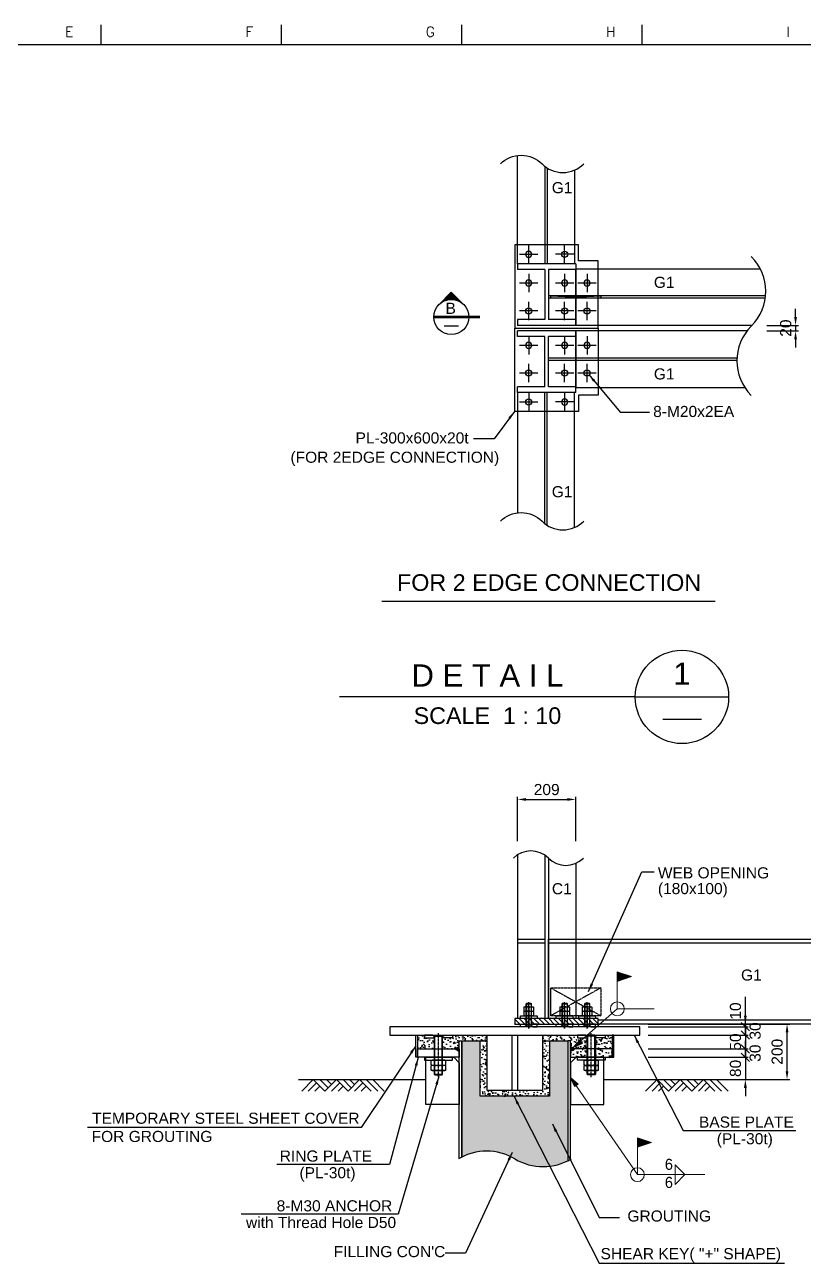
# Model space of a CAD drawing. Header units: millimetres. Extents: x 376548 to 485787, y -156716 to -17718.
# Drawn here: x 392038 to 394843, y -76784 to -72324 of the extents above; entities that cross this region are included whole.
import ezdxf
from ezdxf.enums import TextEntityAlignment as Align

# ---------------------------------------------------------------- set-up
doc = ezdxf.new("R2010")
doc.units = ezdxf.units.MM
doc.header["$LTSCALE"] = 2
for name, pattern in [('CENTER', [2, 1.25, -0.25, 0.25, -0.25]), ('CENTER1', [23.5, 20, -1.25, 1, -1.25]), ('HIDDEN', [0.375, 0.25, -0.125])]:
    doc.linetypes.add(name, pattern=pattern)
doc.layers.get('Defpoints').update_dxf_attribs({"color": 250})
for name, color, linetype in [('C_BLOCK', 7, 'Continuous'), ('C_CEN', 1, 'CENTER'), ('C_COLUMN-01', 2, 'Continuous'), ('C_GIRDER', 2, 'Continuous'), ('C_HAT', 253, 'Continuous'), ('C_TEXT_01', 2, 'Continuous'), ('CEN', 1, 'CENTER1'), ('CONC', 3, 'Continuous'), ('DIM', 1, 'Continuous'), ('DIM-SCALE', 7, 'Continuous'), ('finish', 1, 'Continuous'), ('PLATE', 2, 'Continuous'), ('TAN-TIT', 30, 'Continuous'), ('TITLE', 7, 'Continuous'), ('나사산', 1, 'Continuous'), ('중심선', 1, 'CENTER')]:
    doc.layers.add(name, color=color, linetype=linetype)
for name, color, linetype, lineweight in [('Level 1', 7, 'Continuous', 0), ('Level 3', 7, 'Continuous', 0), ('Level 6', 7, 'Continuous', 0), ('Level 7', 7, 'Continuous', 0)]:
    doc.layers.add(name, color=color, linetype=linetype, lineweight=lineweight)
doc.styles.add('Arial', font='arial.ttf')
doc.styles.add('COM', font='COMPLEX', dxfattribs={"height": 5})
doc.styles.add('돋움', font='')
doc.styles.get('돋움').set_extended_font_data('Dotum')
doc.dimstyles.new('일반도면_0010', dxfattribs={"dimtxt": 40, "dimasz": 30, "dimexe": 10, "dimexo": 50, "dimgap": 15, "dimtad": 1, "dimdec": 0, "dimzin": 0, "dimdsep": 46, "dimtxsty": 'Arial', "dimcen": -50, "dimclrd": 7, "dimclre": 7, "dimclrt": 2, "dimadec": 8, "dimazin": 0, "dimtfac": 1, "dimtdec": 0, "dimtix": 1, "dimtmove": 2, "dimatfit": 3, "dimfxl": 1, "dimtolj": 1, "dimtzin": 0, "dimarcsym": 0})

# ---------------------------------------------------------------- blocks, each defined once
blk = doc.blocks.new('A$C7FD04E7D')
at = {"layer": 'C_GIRDER'}
for p, q in [((0, 222), (209, 222)), ((0, 222), (0, 201.4)), ((0, 201.4), (98, 201.4)), ((98, 201.4), (98, 20.6)), ((111, 201.4), (209, 201.4)), ((111, 201.4), (111, 20.6)), ((209, 222), (209, 201.4)), ((0, 20.6), (98, 20.6)), ((0, 20.6), (0, 0)), ((0, 0), (209, 0)), ((111, 20.6), (209, 20.6)), ((209, 20.6), (209, 0))]:
    blk.add_line(p, q, dxfattribs=at)
blk = doc.blocks.new('*D63')
at = {"layer": 'Defpoints', "color": 0, "transparency": 16777216}
for p in [(394657.6, -73406.8), (394657.6, -73426.8), (394811.4, -73426.8)]:
    blk.add_point(p, dxfattribs=at)
at = {"layer": 'DIM-SCALE', "color": 7, "lineweight": -2, "transparency": 16777216}
for p, q in [((394811.4, -73376.8), (394811.4, -73346.8)), ((394707.6, -73406.8), (394821.4, -73406.8)), ((394707.6, -73426.8), (394821.4, -73426.8)), ((394811.4, -73406.8), (394811.4, -73426.8)), ((394811.4, -73456.8), (394811.4, -73486.8))]:
    blk.add_line(p, q, dxfattribs=at)
at = {"layer": 'DIM-SCALE', "color": 7, "transparency": 16777216}
for points in [[(394806.4, -73376.8), (394816.4, -73376.8), (394811.4, -73406.8)], [(394806.4, -73456.8), (394816.4, -73456.8), (394811.4, -73426.8)]]:
    blk.add_solid(points, dxfattribs=at)
at = {"layer": 'DIM-SCALE', "color": 2, "transparency": 16777216, "insert": (394776, -73416.8), "char_height": 40, "attachment_point": 5, "rotation": 90, "style": 'Arial'}
blk.add_mtext('\\A1;20', dxfattribs=at)
blk = doc.blocks.new('A$C3695130B')
at = {"layer": 'C_TEXT_01'}
blk.add_circle((0, 0), 11, dxfattribs=at)
at = {"layer": 'CEN', "ltscale": 0.5}
for p, q in [((33, 0), (-33, 0)), ((0, -33), (0, 33))]:
    blk.add_line(p, q, dxfattribs=at)
blk = doc.blocks.new('*D56')
at = {"layer": 'Defpoints', "color": 0, "transparency": 16777216}
for p in [(394020.3, -75114), (393811.3, -75314), (394020.3, -75314)]:
    blk.add_point(p, dxfattribs=at)
at = {"layer": 'DIM-SCALE', "color": 7, "lineweight": -2, "transparency": 16777216}
for p, q in [((393811.3, -75264), (393811.3, -75104)), ((393841.3, -75114), (393990.3, -75114)), ((394020.3, -75264), (394020.3, -75104))]:
    blk.add_line(p, q, dxfattribs=at)
at = {"layer": 'DIM-SCALE', "color": 7, "transparency": 16777216}
for points in [[(393841.3, -75109), (393841.3, -75119), (393811.3, -75114)], [(393990.3, -75109), (393990.3, -75119), (394020.3, -75114)]]:
    blk.add_solid(points, dxfattribs=at)
at = {"layer": 'DIM-SCALE', "color": 2, "transparency": 16777216, "insert": (393915.8, -75078.6), "char_height": 40, "attachment_point": 5, "style": 'Arial'}
blk.add_mtext('\\A1;209', dxfattribs=at)
blk = doc.blocks.new('A$C25214C55')
at = {"layer": 'DIM'}
for p, q in [((223, -125), (348, 0)), ((294, -125), (419, 0)), ((365, -125), (490, 0)), ((473, -125), (419, -71)), ((544, -125), (455, -35)), ((615, -125), (490, 0)), ((544, -54), (598, 0)), ((580, -90), (669, 0)), ((615, -125), (740, 0)), ((723, -125), (669, -71)), ((794, -125), (705, -35)), ((865, -125), (740, 0)), ((794, -54), (848, 0)), ((830, -90), (919, 0)), ((865, -125), (990, 0)), ((973, -125), (919, -71)), ((1044, -125), (955, -35)), ((1115, -125), (990, 0))]:
    blk.add_line(p, q, dxfattribs=at)
blk = doc.blocks.new('L6')
at = {"color": 2, "linetype": 'Continuous', "lineweight": 0, "flags": 128}
blk.add_lwpolyline([(0, 0), (-0.00516, 0.00113), (-0.00516, -0.00113), (0, 0), (-0.00502, 0.00092), (-0.00502, -0.00092), (-0.00057, 0), (-0.00488, 0.00071), (-0.00495, -0.00071), (-0.00113, 0), (-0.00474, 0.00057), (-0.00481, -0.00049), (-0.00191, 0), (-0.0046, 0.00035), (-0.00467, -0.00028), (-0.00262, 0.00007), (-0.00445, 0.00021), (-0.0046, -0.00014), (-0.00346, 0), (-0.00438, 0.00007)], dxfattribs=at)
blk = doc.blocks.new('_Oblique')
at = {"color": 0, "linetype": 'ByBlock', "lineweight": -2}
blk.add_line((-0.5, -0.5), (0.5, 0.5), dxfattribs=at)
blk = doc.blocks.new('*D57')
at = {"layer": 'Defpoints', "color": 0, "transparency": 16777216}
for p in [(394230.7, -75932.6), (394630.7, -75932.6), (394230.7, -75962.6)]:
    blk.add_point(p, dxfattribs=at)
at = {"layer": 'DIM-SCALE', "color": 7, "lineweight": -2, "transparency": 16777216}
for p, q in [((394280.7, -75932.6), (394640.7, -75932.6)), ((394630.7, -75932.6), (394630.7, -75902.6)), ((394630.7, -75962.6), (394630.7, -75932.6)), ((394280.7, -75962.6), (394640.7, -75962.6)), ((394630.7, -75962.6), (394630.7, -75992.6))]:
    blk.add_line(p, q, dxfattribs=at)
at = {"layer": 'DIM-SCALE', "color": 7, "lineweight": -2, "transparency": 16777216, "xscale": 30, "yscale": 30, "zscale": 30}
for p, rotation in [((394630.7, -75932.6), 270), ((394630.7, -75962.6), 90)]:
    blk.add_blockref('_Oblique', p, dxfattribs=dict(at, rotation=rotation))
at = {"layer": 'DIM-SCALE', "color": 2, "transparency": 16777216, "char_height": 40, "attachment_point": 5, "rotation": 90, "style": 'Arial'}
for s, insert in [('\\A1;30', (394666.1, -75947.6)), ('\\A1;', (394595.7, -75947.6))]:
    blk.add_mtext(s, dxfattribs=dict(at, insert=insert))
blk = doc.blocks.new('*D58')
at = {"layer": 'Defpoints', "color": 0, "transparency": 16777216}
for p in [(394230.7, -76012.6), (394630.7, -76012.6), (394230.7, -76042.6)]:
    blk.add_point(p, dxfattribs=at)
at = {"layer": 'DIM-SCALE', "color": 7, "lineweight": -2, "transparency": 16777216}
for p, q in [((394630.7, -76012.6), (394630.7, -75982.6)), ((394280.7, -76012.6), (394640.7, -76012.6)), ((394630.7, -76042.6), (394630.7, -76012.6)), ((394280.7, -76042.6), (394640.7, -76042.6)), ((394630.7, -76042.6), (394630.7, -76072.6))]:
    blk.add_line(p, q, dxfattribs=at)
at = {"layer": 'DIM-SCALE', "color": 7, "lineweight": -2, "transparency": 16777216, "xscale": 30, "yscale": 30, "zscale": 30}
for p, rotation in [((394630.7, -76012.6), 270), ((394630.7, -76042.6), 90)]:
    blk.add_blockref('_Oblique', p, dxfattribs=dict(at, rotation=rotation))
at = {"layer": 'DIM-SCALE', "color": 2, "transparency": 16777216, "char_height": 40, "attachment_point": 5, "rotation": 90, "style": 'Arial'}
for s, insert in [('\\A1;', (394595.7, -76027.6)), ('\\A1;30', (394666.1, -76027.6))]:
    blk.add_mtext(s, dxfattribs=dict(at, insert=insert))
blk = doc.blocks.new('*D59')
at = {"layer": 'Defpoints', "color": 0, "transparency": 16777216}
for p in [(394230.7, -76042.6), (394230.7, -76122.6), (394630.7, -76122.6)]:
    blk.add_point(p, dxfattribs=at)
at = {"layer": 'DIM-SCALE', "color": 7, "lineweight": -2, "transparency": 16777216}
for p, q in [((394630.7, -76042.6), (394630.7, -76012.6)), ((394280.7, -76042.6), (394640.7, -76042.6)), ((394630.7, -76042.6), (394630.7, -76122.6)), ((394280.7, -76122.6), (394640.7, -76122.6)), ((394630.7, -76152.6), (394630.7, -76182.6))]:
    blk.add_line(p, q, dxfattribs=at)
at = {"layer": 'DIM-SCALE', "color": 7, "transparency": 16777216}
blk.add_solid([(394625.7, -76152.6), (394635.7, -76152.6), (394630.7, -76122.6)], dxfattribs=at)
at = {"layer": 'DIM-SCALE', "color": 7, "lineweight": -2, "transparency": 16777216, "xscale": 30, "yscale": 30, "zscale": 30, "rotation": 270}
blk.add_blockref('_Oblique', (394630.7, -76042.6), dxfattribs=at)
at = {"layer": 'DIM-SCALE', "color": 2, "transparency": 16777216, "insert": (394595.3, -76082.6), "char_height": 40, "attachment_point": 5, "rotation": 90, "style": 'Arial'}
blk.add_mtext('\\A1;80', dxfattribs=at)
blk = doc.blocks.new('*D60')
at = {"layer": 'Defpoints', "color": 0, "transparency": 16777216}
for p in [(394230.7, -75922.6), (394230.7, -75932.6), (394630.7, -75932.6)]:
    blk.add_point(p, dxfattribs=at)
at = {"layer": 'DIM-SCALE', "color": 7, "lineweight": -2, "transparency": 16777216}
for p, q in [((394630.7, -75892.6), (394630.7, -75862.6)), ((394280.7, -75922.6), (394640.7, -75922.6)), ((394280.7, -75932.6), (394640.7, -75932.6)), ((394630.7, -75922.6), (394630.7, -75932.6)), ((394630.7, -75932.6), (394630.7, -75962.6))]:
    blk.add_line(p, q, dxfattribs=at)
at = {"layer": 'DIM-SCALE', "color": 7, "transparency": 16777216}
blk.add_solid([(394625.7, -75892.6), (394635.7, -75892.6), (394630.7, -75922.6)], dxfattribs=at)
at = {"layer": 'DIM-SCALE', "color": 7, "lineweight": -2, "transparency": 16777216, "xscale": 30, "yscale": 30, "zscale": 30, "rotation": 90}
blk.add_blockref('_Oblique', (394630.7, -75932.6), dxfattribs=at)
at = {"layer": 'DIM-SCALE', "color": 2, "transparency": 16777216, "insert": (394595.3, -75875.9), "char_height": 40, "attachment_point": 5, "rotation": 90, "style": 'Arial'}
blk.add_mtext('\\A1;10', dxfattribs=at)
blk = doc.blocks.new('*D61')
at = {"layer": 'Defpoints', "color": 0, "transparency": 16777216}
for p in [(394230.7, -75962.6), (394230.7, -76012.6), (394630.7, -76012.6)]:
    blk.add_point(p, dxfattribs=at)
at = {"layer": 'DIM-SCALE', "color": 7, "lineweight": -2, "transparency": 16777216}
for p, q in [((394630.7, -75962.6), (394630.7, -75932.6)), ((394280.7, -75962.6), (394640.7, -75962.6)), ((394630.7, -75962.6), (394630.7, -76012.6)), ((394280.7, -76012.6), (394640.7, -76012.6)), ((394630.7, -76012.6), (394630.7, -76042.6))]:
    blk.add_line(p, q, dxfattribs=at)
at = {"layer": 'DIM-SCALE', "color": 7, "lineweight": -2, "transparency": 16777216, "xscale": 30, "yscale": 30, "zscale": 30}
for p, rotation in [((394630.7, -75962.6), 270), ((394630.7, -76012.6), 90)]:
    blk.add_blockref('_Oblique', p, dxfattribs=dict(at, rotation=rotation))
at = {"layer": 'DIM-SCALE', "color": 2, "transparency": 16777216, "insert": (394595.3, -75987.6), "char_height": 40, "attachment_point": 5, "rotation": 90, "style": 'Arial'}
blk.add_mtext('\\A1;50', dxfattribs=at)
blk = doc.blocks.new('*D62')
at = {"layer": 'Defpoints', "color": 0, "transparency": 16777216}
for p in [(394251.3, -75922.6), (394780.7, -75922.6), (394280.7, -76122.6)]:
    blk.add_point(p, dxfattribs=at)
at = {"layer": 'DIM-SCALE', "color": 7, "lineweight": -2, "transparency": 16777216}
for p, q in [((394301.3, -75922.6), (394790.7, -75922.6)), ((394780.7, -76092.6), (394780.7, -75952.6)), ((394330.7, -76122.6), (394790.7, -76122.6))]:
    blk.add_line(p, q, dxfattribs=at)
at = {"layer": 'DIM-SCALE', "color": 7, "transparency": 16777216}
for points in [[(394775.7, -75952.6), (394785.7, -75952.6), (394780.7, -75922.6)], [(394775.7, -76092.6), (394785.7, -76092.6), (394780.7, -76122.6)]]:
    blk.add_solid(points, dxfattribs=at)
at = {"layer": 'DIM-SCALE', "color": 2, "transparency": 16777216, "insert": (394745.3, -76022.6), "char_height": 40, "attachment_point": 5, "rotation": 90, "style": 'Arial'}
blk.add_mtext('\\A1;200', dxfattribs=at)
blk = doc.blocks.new('BOLT1')
for p, q in [((-17.3, -17.7), (-15, -16.4)), ((-17.3, -17.7), (-17.3, -31)), ((-17.3, -31), (-15, -32.4)), ((-17.3, -33.7), (-15, -32.4)), ((-17.3, -33.7), (-17.3, -47)), ((-15, -16.4), (15, -16.4)), ((-15, -32.4), (15, -32.4)), ((-15, -32.4), (15, -32.4)), ((-8.6, -5), (-10, -6.4)), ((10, -6.4), (-10, -6.4)), ((-10, -6.4), (-10, -86)), ((-8.7, -17.7), (-8.7, -31)), ((-8.7, -33.7), (-8.7, -47)), ((8.6, -5), (-8.6, -5)), ((10, -6.4), (8.6, -5)), ((8.7, -17.7), (8.7, -31)), ((8.7, -33.7), (8.7, -47)), ((10, -86), (10, -6.4)), ((15, -16.4), (17.3, -17.7)), ((15, -32.4), (17.3, -31)), ((15, -32.4), (17.3, -33.7)), ((17.3, -17.7), (17.3, -31)), ((17.3, -33.7), (17.3, -47)), ((-17.3, -47), (-15, -48.4)), ((-15, -48.4), (15, -48.4)), ((10, -86), (-10, -86)), ((-8.6, -88.4), (-10, -86)), ((8.6, -88.4), (-8.6, -88.4)), ((10, -86), (8.6, -88.4)), ((15, -48.4), (17.3, -47))]:
    blk.add_line(p, q)
at = {"color": 1}
for points in [[(-30, -48.4), (30, -48.4), (30, -58.4), (-30, -58.4)], [(-30, -78.4), (-10, -78.4), (-10, -83.4), (-15, -88.4), (-30, -88.4)], [(30, -78.4), (10, -78.4), (10, -83.4), (15, -88.4), (30, -88.4)]]:
    blk.add_lwpolyline(points, close=True, dxfattribs=at)
for centre, radius, start, end in [((-13, -24), 7.66, 55.591, 124.409), ((-13, -24.7), 7.66, 235.591, 304.409), ((-13, -40), 7.66, 55.591, 124.409), ((0.2, -46.3), 30, 90.4002, 107.1986), ((0.2, -2.4), 30, 252.8014, 269.5998), ((0.2, -62.3), 30, 90.4002, 107.1986), ((-0.2, -46.3), 30, 72.8014, 89.5998), ((-0.2, -2.4), 30, 270.4002, 287.1986), ((-0.2, -62.3), 30, 72.8014, 89.5998), ((13, -24), 7.66, 55.591, 124.409), ((13, -24.7), 7.66, 235.591, 304.409), ((13, -40), 7.66, 55.591, 124.409), ((-13, -40.7), 7.66, 235.591, 304.409), ((0.2, -18.4), 30, 252.8014, 269.5998), ((-0.2, -18.4), 30, 270.4002, 287.1986), ((13, -40.7), 7.66, 235.591, 304.409)]:
    blk.add_arc(centre, radius, start, end)
at = {"layer": '나사산'}
for p, q in [((-8.6, -5), (-8.6, -88.4)), ((8.6, -5), (8.6, -88.4))]:
    blk.add_line(p, q, dxfattribs=at)
at = {"layer": '중심선'}
for p, q in [((0, -94.4), (0, 0)), ((0, -17.4), (0, -93))]:
    blk.add_line(p, q, dxfattribs=at)
blk = doc.blocks.new('BORDER')
at = {"layer": 'TAN-TIT'}
for p, q in [((6987, 16468), (6987, 16612.2)), ((8284.8, 16468), (8284.8, 16612.2)), ((9582.7, 16468), (9582.7, 16612.2)), ((10880.6, 16468), (10880.6, 16612.2)), ((23282.3, 16468), (497.7, 16468))]:
    blk.add_line(p, q, dxfattribs=at)
at = {"layer": 'TAN-TIT', "style": 'COM'}
for s, p in [('E', (6727.4, 16525.7)), ('F', (8025.3, 16525.7)), ('G', (9323.1, 16525.7)), ('H', (10621, 16525.7)), ('I', (11918.8, 16525.7))]:
    blk.add_text(s, height=72.1, dxfattribs=at).set_placement(p)
blk = doc.blocks.new('_DatumFilled')
at = {"color": 0, "linetype": 'ByBlock'}
blk.add_solid([(0, 0.58), (-1, 0), (0, -0.58)], dxfattribs=at)
blk = doc.blocks.new('BOLT2')
for p, q in [((-15, 148), (-13, 151.5)), ((-15, 148), (-15, 10.5)), ((-15, 148), (15, 148)), ((-13, 151.5), (13, 151.5)), ((13, 151.5), (15, 148)), ((15, 10.5), (15, 148)), ((-22.5, 61.5), (-26, 59.5)), ((-26, 44.5), (-26, 59.5)), ((22.5, 61.5), (-22.5, 61.5)), ((-13, 44.5), (-13, 59.5)), ((13, 44.5), (13, 59.5)), ((26, 59.5), (22.5, 61.5)), ((26, 44.5), (26, 59.5)), ((-22.5, 42.5), (-26, 44.5)), ((-22.5, 42.5), (-26, 40.5)), ((-26, 25.5), (-26, 40.5)), ((-22.5, 23.5), (-26, 25.5)), ((22.5, 42.5), (-22.5, 42.5)), ((22.5, 42.5), (-22.5, 42.5)), ((22.5, 23.5), (-22.5, 23.5)), ((-15, 10.5), (15, 10.5)), ((-15, 10.5), (-13, 8.5)), ((-13, 25.5), (-13, 40.5)), ((-13, 8.5), (13, 8.5)), ((13, 25.5), (13, 40.5)), ((13, 8.5), (15, 10.5)), ((26, 44.5), (22.5, 42.5)), ((26, 40.5), (22.5, 42.5)), ((26, 25.5), (22.5, 23.5)), ((26, 25.5), (26, 40.5))]:
    blk.add_line(p, q)
at = {"color": 1}
for points in [[(-50, 141.5), (-15, 141.5), (-15, 146.5), (-20, 151.5), (-50, 151.5)], [(50, 141.5), (15, 141.5), (15, 146.5), (20, 151.5), (50, 151.5)], [(-50, 61.5), (50, 61.5), (50, 71.5), (-50, 71.5)]]:
    blk.add_lwpolyline(points, close=True, dxfattribs=at)
for centre, radius, start, end in [((-19.5, 50), 11.5, 55.591, 124.409), ((0.3, 16.5), 45, 90.4002, 107.1986), ((-0.3, 16.5), 45, 72.8014, 89.5998), ((19.5, 50), 11.5, 55.591, 124.409), ((-19.5, 54), 11.5, 235.591, 304.409), ((-19.5, 31), 11.5, 55.591, 124.409), ((-19.5, 35), 11.5, 235.591, 304.409), ((0.3, 87.5), 45, 252.8014, 269.5998), ((0.3, -2.5), 45, 90.4002, 107.1986), ((0.3, 68.5), 45, 252.8014, 269.5998), ((-0.3, 87.5), 45, 270.4002, 287.1986), ((-0.3, -2.5), 45, 72.8014, 89.5998), ((-0.3, 68.5), 45, 270.4002, 287.1986), ((19.5, 54), 11.5, 235.591, 304.409), ((19.5, 31), 11.5, 55.591, 124.409), ((19.5, 35), 11.5, 235.591, 304.409)]:
    blk.add_arc(centre, radius, start, end)
at = {"layer": '나사산'}
for p, q in [((-13, 8.5), (-13, 151.5)), ((13, 8.5), (13, 151.5))]:
    blk.add_line(p, q, dxfattribs=at)
at = {"layer": '중심선'}
blk.add_line((0, 0), (0, 158.5), dxfattribs=at)

msp = doc.modelspace()

# ---------------------------------------------------------------- hatches: boundary and pattern name
msp.add_hatch(color=9).paths.add_polyline_path([(393992.3, -75982.6), (393926.3, -75982.6), (393926.3, -76182.6), (393676.3, -76182.6), (393676.3, -75982.6), (393610.3, -75982.6), (393610.3, -76401.6, -0.257582), (393801.3, -76408.2, 0.257582), (393992.3, -76414.8)])
at = {"layer": 'C_GIRDER'}
h = msp.add_hatch(dxfattribs=at)
h.set_pattern_fill('AR-CONC', color=256, scale=5, style=0)
h.set_pattern_definition([(50, (3114.956, 7e-06), (35.8630091, -3.1376067), [3.75, -41.25]), (355, (3114.956, 7e-06), (-6.9375667, 37.6096067), [3, -33]), (100.4514, (3117.944, -0.26), (28.925469, 34.471977), [3.1870095, -35.0571056]), (46.1842, (3114.956, 10), (53.3620524, -8.2759507), [5.625, -61.875]), (96.6356, (3119.403, 9.31), (46.733135, 48.7058935), [4.7805144, -52.58565]), (351.1842, (3114.956, 10), (46.733097, 48.70593), [4.5, -49.5]), (21, (3119.956, 7.5), (29.8453526, -20.1309445), [3.75, -41.25]), (326, (3119.956, 7.5), (12.1657666, 36.2575023), [3, -33]), (71.4514, (3122.443, 5.822), (42.0111314, 16.1265248), [3.1870095, -35.0571056]), (37.5, (3114.956, 7e-06), (0.60799277, 16.6446927), [0, -32.6, 0, -33.5, 0, -33.125]), (7.5, (3114.956, 7e-06), (13.1534769, 19.7205856), [0, -19.1, 0, -31.85, 0, -12.625]), (327.5, (3103.806, 7e-06), (26.6911218, -1.1277436), [0, -12.5, 0, -39, 0, -51.75]), (317.5, (3098.806, 7e-06), (29.1593085, 5.0052491), [0, -16.25, 0, -25.9, 0, -36.75])])
h.paths.add_polyline_path([(393511.3, -75972.6), (393476.3, -75972.6), (393476.3, -75962.6), (393451.3, -75962.6), (393451.3, -76012.6), (393511.3, -76012.6)])
h.paths.add_polyline_path([(393601.3, -75982.6), (393610.3, -75982.6), (393701.3, -75982.6), (393701.3, -75962.6), (393576.3, -75962.6), (393576.3, -75972.6), (393541.3, -75972.6), (393541.3, -76012.6), (393601.3, -76012.6)])
h.paths.add_polyline_path([(394050.4, -75972.6), (394026.3, -75972.6), (394026.3, -75962.6), (393901.3, -75962.6), (393901.3, -75982.6), (393992.3, -75982.6), (394001.3, -75982.6), (394001.3, -76012.6), (394061.3, -76012.6), (394061.3, -75972.6), (394050.4, -75972.6), (394037.9, -75983.6), (394044.5, -75993), (394011.3, -76006.9), (394035.6, -75980.4), (394037.9, -75983.6)])
h.paths.add_polyline_path([(394151.3, -75962.6), (394126.3, -75962.6), (394126.3, -75972.6), (394091.3, -75972.6), (394091.3, -76012.6), (394151.3, -76012.6)])
h.paths.add_polyline_path([(394061.3, -76012.6), (394001.3, -76012.6), (394001.3, -76042.6), (394061.3, -76042.6)])
h.paths.add_polyline_path([(394151.3, -76012.6), (394091.3, -76012.6), (394091.3, -76042.6), (394126.3, -76042.6), (394151.3, -76042.6)])
h.paths.add_polyline_path([(393701.3, -75982.6), (393676.3, -75982.6), (393676.3, -76182.6), (393926.3, -76182.6), (393926.3, -75982.6), (393901.3, -75982.6), (393901.3, -76162.6), (393701.3, -76162.6)])
at = {"layer": 'C_HAT'}
h = msp.add_hatch(dxfattribs=at)
h.set_pattern_fill('ANSI31', color=256, scale=100, style=0)
h.set_pattern_definition([(135, (968476.437, -54064.473), (8.83883476, 8.83883476), [])])
h.paths.add_polyline_path([(393801.3, -75902.6), (394101.3, -75902.6), (394101.3, -75922.6), (393801.3, -75922.6)])

# ---------------------------------------------------------------- linework, layer by layer
msp.add_line((393322.9, -74400), (394521.9, -74400))
at = {"color": 253}
for p, q in [((393022.5, -76122.6), (393481.3, -76122.6)), ((394121.3, -76122.6), (394568.5, -76122.6))]:
    msp.add_line(p, q, dxfattribs=at)
at = {"color": 6}
for points in [[(393481.3, -76042.6), (393581.3, -76042.6), (393601.3, -76062.6), (393601.3, -76212.6), (393481.3, -76212.6)], [(394121.3, -76042.6), (394021.3, -76042.6), (394001.3, -76062.6), (394001.3, -76212.6), (394121.3, -76212.6)]]:
    msp.add_lwpolyline(points, close=True, dxfattribs=at)
at = {"layer": 'C_BLOCK', "color": 1, "linetype": 'Continuous', "lineweight": 13}
for p, q in [((393572.6, -73287.9), (393527.6, -73332.8)), ((393549.2, -73318.5), (393545.6, -73314.9)), ((393550.4, -73318), (393546.4, -73314.1)), ((393551.6, -73317.6), (393547.2, -73313.2)), ((393552.8, -73317.1), (393548.1, -73312.4)), ((393554.1, -73316.7), (393548.9, -73311.6)), ((393555.4, -73316.3), (393549.7, -73310.7)), ((393556.7, -73316), (393550.6, -73309.9)), ((393558, -73315.7), (393551.4, -73309.1)), ((393559.4, -73315.3), (393552.3, -73308.2)), ((393560.8, -73315.1), (393553.1, -73307.4)), ((393562.2, -73314.8), (393553.9, -73306.6)), ((393563.6, -73314.6), (393554.8, -73305.7)), ((393565.1, -73314.4), (393555.6, -73304.9)), ((393566.6, -73314.2), (393556.4, -73304.1)), ((393568.1, -73314.1), (393557.2, -73303.2)), ((393569.7, -73314), (393558.1, -73302.4)), ((393571.3, -73313.9), (393558.9, -73301.5)), ((393573, -73313.9), (393559.7, -73300.7)), ((393574.7, -73314), (393560.6, -73299.9)), ((393576.4, -73314), (393561.4, -73299.1)), ((393578.2, -73314.2), (393562.2, -73298.2)), ((393580.1, -73314.4), (393563.1, -73297.4)), ((393582, -73314.7), (393563.9, -73296.6)), ((393584, -73315), (393564.8, -73295.7)), ((393586.1, -73315.4), (393565.6, -73294.9)), ((393588.3, -73315.9), (393566.4, -73294.1)), ((393590.6, -73316.6), (393567.3, -73293.2)), ((393593.1, -73317.4), (393568.1, -73292.4)), ((393595.7, -73318.4), (393568.9, -73291.6)), ((393598.6, -73319.6), (393569.7, -73290.7)), ((393601.9, -73321.2), (393570.6, -73289.9)), ((393605.8, -73323.4), (393571.4, -73289.1)), ((393611.4, -73327.4), (393572.2, -73288.2)), ((393616.5, -73331.8), (393572.6, -73287.9)), ((393527.6, -73332.8), (393526.1, -73334.5)), ((393528.1, -73332.4), (393528.1, -73332.4)), ((393528.9, -73331.6), (393528.9, -73331.6)), ((393529.8, -73330.8), (393529.7, -73330.7)), ((393530.7, -73330), (393530.6, -73329.9)), ((393531.5, -73329.2), (393531.4, -73329)), ((393532.5, -73328.4), (393532.2, -73328.2)), ((393533.4, -73327.7), (393533.1, -73327.4)), ((393534.3, -73326.9), (393533.9, -73326.6)), ((393535.2, -73326.2), (393534.7, -73325.7)), ((393536.2, -73325.5), (393535.6, -73324.9)), ((393537.2, -73324.8), (393536.4, -73324.1)), ((393538.2, -73324.2), (393537.3, -73323.2)), ((393539.2, -73323.5), (393538.1, -73322.4)), ((393540.2, -73322.9), (393538.9, -73321.6)), ((393541.3, -73322.3), (393539.8, -73320.7)), ((393542.4, -73321.7), (393540.6, -73319.9)), ((393543.5, -73321.1), (393541.4, -73319.1)), ((393544.6, -73320.5), (393542.2, -73318.2)), ((393545.7, -73320), (393543.1, -73317.4)), ((393546.8, -73319.5), (393543.9, -73316.6)), ((393548, -73319), (393544.7, -73315.7))]:
    msp.add_line(p, q, dxfattribs=at)
at = {"layer": 'C_BLOCK', "color": 3, "linetype": 'Continuous', "lineweight": 53}
msp.add_line((393674.7, -73376.8), (393509.7, -73376.8), dxfattribs=at)
at = {"layer": 'C_BLOCK', "color": 2, "linetype": 'Continuous', "lineweight": 30}
msp.add_line((393546.9, -73408.2), (393598.3, -73408.2), dxfattribs=at)
msp.add_circle((393572.6, -73376.8), 62.9, dxfattribs=at)
at = {"layer": 'C_BLOCK', "color": 1, "linetype": 'Continuous', "lineweight": 13}
msp.add_arc((393572.6, -73376.8), 62.9, 44.4366, 137.6889, dxfattribs=at)
at = {"layer": 'C_CEN'}
for p, q in [((393930.3, -75792.6), (394110.3, -75892.6)), ((394110.3, -75792.6), (393930.3, -75892.6))]:
    msp.add_line(p, q, dxfattribs=at)
at = {"layer": 'C_CEN', "linetype": 'Continuous'}
for points in [[(393749, -72825.6, -0.414214), (393899, -72825.6, 0.414214), (394049, -72825.6)], [(393749, -74112.1, -0.414214), (393899, -74112.1, 0.414214), (394049, -74112.1)]]:
    msp.add_lwpolyline(points, format="xyb", dxfattribs=at)
at = {"layer": 'C_CEN'}
msp.add_lwpolyline([(393930.3, -75792.6), (394110.3, -75792.6), (394110.3, -75892.6), (393930.3, -75892.6)], close=True, dxfattribs=at)
at = {"layer": 'C_CEN', "linetype": 'Continuous'}
for centre, radius, start, end in [((394527.2, -73284.3), 176.8, 315, 45), ((394777.2, -73534.3), 176.8, 135, 225), ((393859, -75388.2), 89, 45, 135), ((393984.8, -75262.4), 89, 225, 315), ((393699.8, -76578), 197.8, 59.1258, 120.8742), ((393902.8, -76238.4), 197.8, 239.1258, 300.8742)]:
    msp.add_arc(centre, radius, start, end, dxfattribs=at)
at = {"layer": 'C_COLUMN-01'}
for p, q in [((393811.3, -75313.1), (393811.3, -75902.6)), ((394020.3, -75343.9), (394020.3, -75902.6))]:
    msp.add_line(p, q, dxfattribs=at)
at = {"layer": 'C_GIRDER', "linetype": 'HIDDEN'}
for p, q in [((393909.1, -72837.2), (393909.1, -73184.8)), ((393917.6, -72840.4), (393917.6, -73184.8)), ((394703.2, -73300.5), (393922.3, -73300.5)), ((394702.2, -73309), (393922.3, -73309)), ((394600.7, -73524.5), (393922.3, -73524.5)), ((394600.4, -73533), (393922.3, -73533)), ((393909.1, -74120.9), (393909.1, -73648.8)), ((393917.6, -74126.8), (393917.6, -73648.8)), ((393909.3, -75314.8), (393909.3, -75902.6)), ((393922.3, -75325.7), (393922.3, -75902.6)), ((393909.3, -75631.2), (393811.3, -75631.2)), ((395092.3, -75631.2), (393922.3, -75631.2)), ((394101.3, -75908), (394990.2, -75908))]:
    msp.add_line(p, q, dxfattribs=at)
at = {"layer": 'C_GIRDER'}
for p, q in [((394020.3, -73202.8), (394020.3, -73406.8)), ((394020.3, -73202.8), (394020.3, -73406.8)), ((394020.3, -73630.8), (394020.3, -73426.8)), ((394020.3, -73630.8), (394020.3, -73426.8)), ((393811.3, -75616.6), (393909.3, -75616.6)), ((393922.3, -75902.6), (393922.3, -75616.6)), ((393922.3, -75616.6), (395091.3, -75616.6)), ((393676.3, -76182.6), (393676.3, -75982.6)), ((393926.3, -75982.6), (393926.3, -76182.6)), ((393926.3, -76182.6), (393676.3, -76182.6))]:
    msp.add_line(p, q, dxfattribs=at)
for points in [[(394015.3, -72848.3), (394015.3, -73184.8), (393811.3, -73184.8), (393811.3, -72795.3)], [(394654.7, -73406.8), (394020.3, -73406.8), (394020.3, -73202.8), (394684, -73202.8)], [(394636.9, -73426.8), (394020.3, -73426.8), (394020.3, -73630.8), (394629, -73630.8)], [(394015.3, -74134.8), (394015.3, -73648.8), (393811.3, -73648.8), (393811.3, -74081.8)], [(394992.7, -75922.6), (394101.3, -75922.6)]]:
    msp.add_lwpolyline(points, dxfattribs=at)
at = {"layer": 'C_GIRDER', "color": 6}
for points in [[(394101.3, -73174.8), (394030.3, -73174.8), (394030.3, -73116.8), (393801.3, -73116.8), (393801.3, -73416.8), (394101.3, -73416.8), (394101.3, -73174.8)], [(394101.3, -73658.8), (394030.3, -73658.8), (394030.3, -73716.8), (393801.3, -73716.8), (393801.3, -73416.8), (394101.3, -73416.8), (394101.3, -73658.8)]]:
    msp.add_lwpolyline(points, dxfattribs=at)
at = {"layer": 'C_GIRDER'}
for points in [[(393801.3, -75922.6), (394101.3, -75922.6), (394101.3, -75902.6), (393801.3, -75902.6)], [(393445.3, -75962.6), (393451.3, -75962.6), (393451.3, -76042.6), (393445.3, -76042.6)], [(393701.3, -75962.6), (393901.3, -75962.6), (393901.3, -76162.6), (393701.3, -76162.6)], [(393791.3, -75962.6), (393811.3, -75962.6), (393811.3, -76162.6), (393791.3, -76162.6)], [(394157.3, -75962.6), (394151.3, -75962.6), (394151.3, -76042.6), (394157.3, -76042.6)]]:
    msp.add_lwpolyline(points, close=True, dxfattribs=at)
at = {"layer": 'CONC', "color": 8}
for points in [[(393610.3, -76401.6), (393610.3, -75982.6), (393701.3, -75982.6)], [(393901.3, -75982.6), (393992.3, -75982.6), (393992.3, -76414.8)]]:
    msp.add_lwpolyline(points, dxfattribs=at)
at = {"layer": 'DIM-SCALE'}
msp.add_line((394630.7, -75922.6), (394630.7, -75824.2), dxfattribs=at)
at = {"layer": 'finish'}
for p, q in [((393930.3, -73300.5), (394110.3, -73309)), ((393930.3, -73309), (394110.3, -73300.5))]:
    msp.add_line(p, q, dxfattribs=at)
msp.add_lwpolyline([(393930.3, -73309), (393930.3, -73300.5), (394110.3, -73300.5), (394110.3, -73309)], close=True, dxfattribs=at)
at = {"layer": 'Level 3', "color": 0, "linetype": 'Continuous', "lineweight": 0}
for p, q in [((394170, -75868), (394170, -75735)), ((394170, -75769), (394170, -75735)), ((394170, -75735), (394221, -75752)), ((394221, -75752), (394170, -75769)), ((394170.9, -75736.5), (394170.7, -75767.8)), ((394170.7, -75767.8), (394217.4, -75752.4)), ((394218.7, -75752.2), (394170.9, -75736.5)), ((394217.4, -75752.4), (394171.7, -75738)), ((394171.7, -75738), (394171.7, -75766.2)), ((394171.7, -75766.2), (394213.9, -75752)), ((394213.9, -75752), (394172.9, -75739.2)), ((394172.9, -75739.2), (394172.9, -75763.9)), ((394172.9, -75763.9), (394210.9, -75752.2)), ((394210.9, -75752.2), (394174, -75740.6)), ((394174, -75740.6), (394174, -75762.3)), ((394174, -75762.3), (394207.4, -75752.4)), ((394175.8, -75742.5), (394175.2, -75760)), ((394175.2, -75760), (394203.6, -75752.2)), ((394207.4, -75752.4), (394175.8, -75742.5)), ((394203.6, -75752.2), (394176.7, -75743.9)), ((394176.7, -75743.9), (394176.9, -75757.7)), ((394176.9, -75757.7), (394199.7, -75752.2)), ((394199.7, -75752.2), (394177.9, -75745.6)), ((394177.9, -75745.6), (394178.5, -75755.9)), ((394178.5, -75755.9), (394194.8, -75752)), ((394194.8, -75752), (394179.1, -75747.5)), ((394179.1, -75747.5), (394179.1, -75754.1)), ((394179.1, -75754.1), (394190.3, -75751.8)), ((394180.6, -75748.9), (394180, -75752.2)), ((394180, -75752.2), (394184.9, -75751.8)), ((394190.3, -75751.8), (394180.6, -75748.9)), ((394184.9, -75751.8), (394181.8, -75750.7))]:
    msp.add_line(p, q, dxfattribs=at)
at = {"layer": 'Level 3', "color": 7, "linetype": 'Continuous', "lineweight": 0}
for p, q in [((394011.3, -76006.9), (394170, -75868)), ((394302.5, -75868), (394170, -75868)), ((394001.3, -76115.5), (394242.2, -76465.1)), ((394242.2, -76465.1), (394242.2, -76332.1)), ((394484.6, -76465.1), (394242.2, -76465.1))]:
    msp.add_line(p, q, dxfattribs=at)
at = {"layer": 'Level 3', "color": 7, "linetype": 'Continuous', "lineweight": 0, "flags": 128}
msp.add_lwpolyline([(394242.2, -76332.1), (394293.2, -76349.1), (394242.2, -76366.2), (394242.2, -76332.1)], dxfattribs=at)
at = {"layer": 'Level 3', "color": 7, "linetype": 'Continuous', "lineweight": 13, "flags": 128}
msp.add_lwpolyline([(394290.9, -76349.4), (394243.1, -76333.6), (394242.9, -76364.9), (394289.6, -76349.6), (394243.9, -76335.2), (394243.9, -76363.3), (394286.1, -76349.2), (394245.1, -76336.4), (394245.1, -76361), (394283.1, -76349.4), (394246.2, -76337.7), (394246.2, -76359.5), (394279.7, -76349.6), (394248, -76339.6), (394247.4, -76357.1), (394275.8, -76349.4), (394248.9, -76341), (394249.1, -76354.8), (394271.9, -76349.4), (394250.1, -76342.8), (394250.7, -76353.1), (394267, -76349.2), (394251.3, -76344.7), (394251.3, -76351.3), (394262.5, -76349), (394252.8, -76346.1), (394252.2, -76349.4), (394257.1, -76349), (394254, -76347.8)], dxfattribs=at)
at = {"layer": 'Level 3', "color": 7, "linetype": 'Continuous', "lineweight": 0}
for centre in [(394170, -75868), (394242.2, -76465.1)]:
    msp.add_circle(centre, 24.8, dxfattribs=at)
at = {"layer": 'Level 7', "color": 7, "linetype": 'Continuous', "lineweight": 0}
for p, q in [((394378.3, -76430.1), (394378.3, -76465.1)), ((394413.3, -76465.1), (394378.3, -76430.1)), ((394378.3, -76500.1), (394413.3, -76465.1)), ((394378.3, -76465.1), (394378.3, -76500.1))]:
    msp.add_line(p, q, dxfattribs=at)
at = {"layer": 'PLATE'}
for points in [[(394251.3, -75962.6), (394251.3, -75932.6), (393351.3, -75932.6), (393351.3, -75962.6)], [(393601.3, -76012.6), (393601.3, -76042.6), (393451.3, -76042.6), (393451.3, -76012.6)], [(394001.3, -76012.6), (394001.3, -76042.6), (394151.3, -76042.6), (394151.3, -76012.6)]]:
    msp.add_lwpolyline(points, close=True, dxfattribs=at)
for points in [[(393601.3, -76406.4), (393601.3, -75982.6), (393610.3, -75982.6), (393610.3, -76401.6)], [(394001.3, -76409.9), (394001.3, -75982.6), (393992.3, -75982.6), (393992.3, -76414.8)]]:
    msp.add_lwpolyline(points, dxfattribs=at)
at = {"layer": 'TITLE', "color": 1, "linetype": 'Continuous'}
msp.add_line((394234.5, -74744.9), (393170.5, -74744.9), dxfattribs=at)
msp.add_lwpolyline([(394234.5, -74744.9), (394570.5, -74744.9)], dxfattribs=at)
at = {"layer": 'TITLE', "color": 2, "linetype": 'Continuous'}
msp.add_lwpolyline([(394333.7, -74824.8), (394473.3, -74824.8)], dxfattribs=at)
at = {"layer": 'TITLE', "color": 1, "linetype": 'Continuous'}
msp.add_circle((394402.5, -74744.9), 168, dxfattribs=at)

# ---------------------------------------------------------------- block references
at = {"xscale": 0.5, "yscale": 0.5, "zscale": 0.5}
msp.add_blockref('BORDER', (388818.9, -80630.6), dxfattribs=at)
for name, p in [('BOLT1', (393851.3, -75844.3)), ('BOLT1', (393980.3, -75844.3)), ('BOLT1', (394061.3, -75844.3)), ('BOLT2', (393526.3, -76114.1))]:
    msp.add_blockref(name, p)
at = {"xscale": -1}
msp.add_blockref('BOLT2', (394076.3, -76114.1), dxfattribs=at)
at = {"color": 1, "yscale": 20, "zscale": 20}
for p, xscale in [((393601.3, -76012.6), 20), ((394001.3, -76012.6), -20)]:
    msp.add_blockref('_DatumFilled', p, dxfattribs=dict(at, xscale=xscale))
at = {"layer": 'C_GIRDER', "xscale": -1}
for name, p in [('A$C3695130B', (393851.3, -73150.8)), ('A$C7FD04E7D', (394020.3, -73406.8))]:
    msp.add_blockref(name, p, dxfattribs=at)
at = {"layer": 'C_GIRDER'}
for p in [(393980.3, -73150.8), (393851.3, -73354.8), (393980.3, -73354.8), (394061.3, -73354.8), (393851.3, -73578.8), (393980.3, -73578.8), (394061.3, -73578.8)]:
    msp.add_blockref('A$C3695130B', p, dxfattribs=at)
at = {"layer": 'C_GIRDER', "xscale": -1, "rotation": 180}
for p in [(393851.3, -73254.8), (393980.3, -73254.8), (394061.3, -73254.8), (393851.3, -73478.8), (393980.3, -73478.8), (394061.3, -73478.8), (393980.3, -73682.8)]:
    msp.add_blockref('A$C3695130B', p, dxfattribs=at)
at = {"layer": 'C_GIRDER', "rotation": 180}
for name, p in [('A$C7FD04E7D', (394020.3, -73426.8)), ('A$C3695130B', (393851.3, -73682.8))]:
    msp.add_blockref(name, p, dxfattribs=at)
at = {"layer": 'CONC', "xscale": -0.333333333334546, "yscale": 0.333333333334546, "zscale": 0.333333333334546}
for p in [(393405.8, -76122.6), (394642.9, -76122.6)]:
    msp.add_blockref('A$C25214C55', p, dxfattribs=at)
at = {"layer": 'Level 3', "color": 7, "linetype": 'Continuous', "lineweight": 0, "xscale": -6805.951304349971, "yscale": -6805.951304349971, "zscale": 125.0358484779168, "rotation": 307.001074922109}
msp.add_blockref('L6', (394001.3, -76115.5), dxfattribs=at)
at = {"layer": 'Level 6', "color": 7, "linetype": 'Continuous', "lineweight": 0, "xscale": -6805.500000000001, "yscale": 6805.499999999999, "zscale": 125, "rotation": 35.12358396567299}
msp.add_blockref('L6', (394011.3, -76006.9), dxfattribs=at)

# ---------------------------------------------------------------- texts
at = {"layer": 'C_BLOCK', "color": 2, "linetype": 'Continuous', "lineweight": 30, "style": 'Arial'}
msp.add_text('B', height=40, dxfattribs=at).set_placement((393570.3, -73345.5), align=Align.MIDDLE_CENTER)
at = {"layer": 'C_TEXT_01', "style": 'Arial'}
for s, p in [('G1', (393934.1, -72931)), ('G1', (394301.5, -73271.9)), ('G1', (394301.5, -73601.7)), ('8-M20x2EA', (394298.9, -73736.9)), ('PL-300x600x20t', (393227.9, -73832.1)), ('(FOR 2EDGE CONNECTION)', (392993.7, -73901.7)), ('G1', (393934.1, -74025.9)), ('WEB OPENING', (394315.9, -75398.3)), ('C1', (393934.4, -75455.5)), ('(180x100)', (394315.9, -75455)), ('G1', (394615.1, -75766.2))]:
    msp.add_text(s, height=40, dxfattribs=at).set_placement(p)
for s, p in [('TEMPORARY STEEL SHEET COVER', (392761, -76261.9)), ('BASE PLATE', (394634.5, -76275.7)), ('FOR GROUTING', (392495.3, -76327.5)), ('(PL-30t)', (394628.7, -76335.7)), ('RING PLATE', (393121.2, -76398.1)), ('(PL-30t)', (393127, -76458.1)), ('8-M30 ANCHOR', (393152.1, -76577.3)), ('with Thread Hole D50', (393103.8, -76637.3))]:
    msp.add_text(s, height=40, dxfattribs=at).set_placement(p, align=Align.MIDDLE_CENTER)
for s, p in [('GROUTING', (394507.4, -76614)), ("FILLING CON'C", (393551, -76742.1)), ('SHEAR KEY( "+" SHAPE)', (394759.4, -76749.5))]:
    msp.add_text(s, height=40, dxfattribs=at).set_placement(p, align=Align.MIDDLE_RIGHT)
at = {"layer": 'Level 1', "color": 2, "linetype": 'Continuous', "lineweight": 13, "style": '돋움'}
for p in [(394341.1, -76447.8), (394341.1, -76513)]:
    msp.add_text('6', height=40, dxfattribs=at).set_placement(p)
at = {"layer": 'TITLE', "color": 3, "ltscale": 10, "style": 'Arial'}
for s, height, p in [('FOR 2 EDGE CONNECTION', 60, (393924.4, -74362.9)), ('D E T A I L', 80, (393702.5, -74707.6))]:
    msp.add_text(s, height=height, dxfattribs=at).set_placement(p, align=Align.CENTER)
at = {"layer": 'TITLE', "color": 2, "ltscale": 10, "style": 'Arial'}
msp.add_text('1', height=80, dxfattribs=at).set_placement((394402.5, -74660.9), align=Align.MIDDLE)
at = {"layer": 'TITLE', "color": 2, "linetype": 'Continuous', "style": 'Arial'}
msp.add_text('SCALE  1 : 10', height=60, dxfattribs=at).set_placement((393702.6, -74782.3), align=Align.TOP_CENTER)

# ---------------------------------------------------------------- dimensions: what is measured, and where the dimension line sits
at = {"layer": 'DIM-SCALE'}
for base, p1, p2, angle, picture, middle in [((394811.4, -73426.8), (394657.6, -73406.8), (394657.6, -73426.8), 270, '*D63', (394776, -73416.8)), ((394780.7, -75922.6), (394280.7, -76122.6), (394251.3, -75922.6), 90, '*D62', (394745.3, -76022.6))]:
    dim = msp.add_linear_dim(base=base, p1=p1, p2=p2, angle=angle, dimstyle='일반도면_0010', dxfattribs=at)
    dim.commit()
    dim.dimension.update_dxf_attribs({"geometry": picture, "text_midpoint": middle})
dim = msp.add_linear_dim(base=(394020.3, -75114), p1=(393811.3, -75314), p2=(394020.3, -75314), dimstyle='일반도면_0010', dxfattribs=at)
dim.commit()
dim.dimension.update_dxf_attribs({"geometry": '*D56', "text_midpoint": (393915.8, -75078.6)})
dim = msp.add_linear_dim(base=(394630.7, -75932.6), p1=(394230.7, -75922.6), p2=(394230.7, -75932.6), angle=270, dimstyle='일반도면_0010', override={"dimgap": 15, "dimblk2": 'Oblique', "dimsah": 1}, dxfattribs=at)
dim.commit()
dim.dimension.update_dxf_attribs({"geometry": '*D60', "text_midpoint": (394595.3, -75875.9), "dimtype": 160})
for base, p1, p2, override, picture, middle in [((394630.7, -75932.6), (394230.7, -75962.6), (394230.7, -75932.6), {"dimblk1": 'Oblique', "dimblk2": 'Oblique', "dimsah": 1}, '*D57', (394630.7, -75947.6)), ((394630.7, -76012.6), (394230.7, -76042.6), (394230.7, -76012.6), {"dimgap": 15, "dimblk1": 'Oblique', "dimblk2": 'Oblique', "dimsah": 1}, '*D58', (394630.7, -76027.6))]:
    dim = msp.add_linear_dim(base=base, p1=p1, p2=p2, angle=90, text='\\X<>', dimstyle='일반도면_0010', override=override, dxfattribs=at)
    dim.commit()
    dim.dimension.update_dxf_attribs({"geometry": picture, "text_midpoint": middle})
for base, p1, p2, override, picture, middle in [((394630.7, -76012.6), (394230.7, -75962.6), (394230.7, -76012.6), {"dimblk1": 'Oblique', "dimblk2": 'Oblique', "dimsah": 1}, '*D61', (394595.3, -75987.6)), ((394630.7, -76122.6), (394230.7, -76042.6), (394230.7, -76122.6), {"dimblk1": 'Oblique', "dimsah": 1}, '*D59', (394595.3, -76082.6))]:
    dim = msp.add_linear_dim(base=base, p1=p1, p2=p2, angle=270, dimstyle='일반도면_0010', override=override, dxfattribs=at)
    dim.commit()
    dim.dimension.update_dxf_attribs({"geometry": picture, "text_midpoint": middle})

# ---------------------------------------------------------------- leaders
for points in [[(394067.5, -73583.8), (394179.8, -73719.9), (394285.2, -73719.9)], [(393799.4, -73717.2), (393726.6, -73815.1), (393652.5, -73815.1)], [(394066, -75806.1), (394257.7, -75375.1), (394302.1, -75375.1)], [(394230.4, -75962.8), (394406.4, -76305.7), (394812.3, -76305.7)], [(393444.6, -76001.5), (393248, -76294.7), (392263.8, -76294.7)], [(393453.7, -76043.2), (393350.6, -76428.1), (392944.8, -76428.1)], [(393528.1, -76111.2), (393381.5, -76607.3), (392816.4, -76607.3)], [(393798.6, -76183.5), (394104.8, -76784), (394771.3, -76784)], [(393936.1, -76282.6), (394104.8, -76619.9), (394177.3, -76619.9)], [(393792.1, -76384.8), (393623.5, -76748), (393551, -76748)]]:
    msp.add_leader(points, dimstyle='일반도면_0010', dxfattribs=at)

doc.saveas('drawing.dxf')
